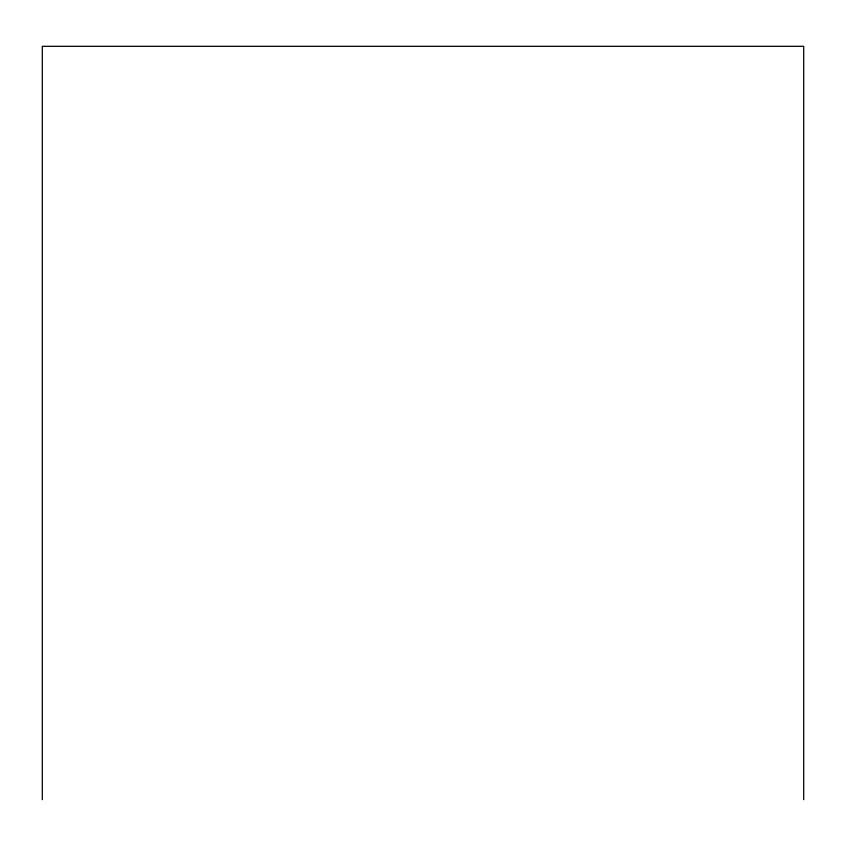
<?xml version="1.0" encoding="UTF-8"?>
<svg xmlns="http://www.w3.org/2000/svg" width="846" height="846" viewBox="0 0 846 846"><rect width="100%" height="100%" fill="white"/><g stroke="black" fill="none" stroke-linecap="round" stroke-linejoin="round"><path stroke-width="1.27" d="M803.7 799.682L803.7 46.319L42.3 46.319L42.3 799.682"/></g></svg>
